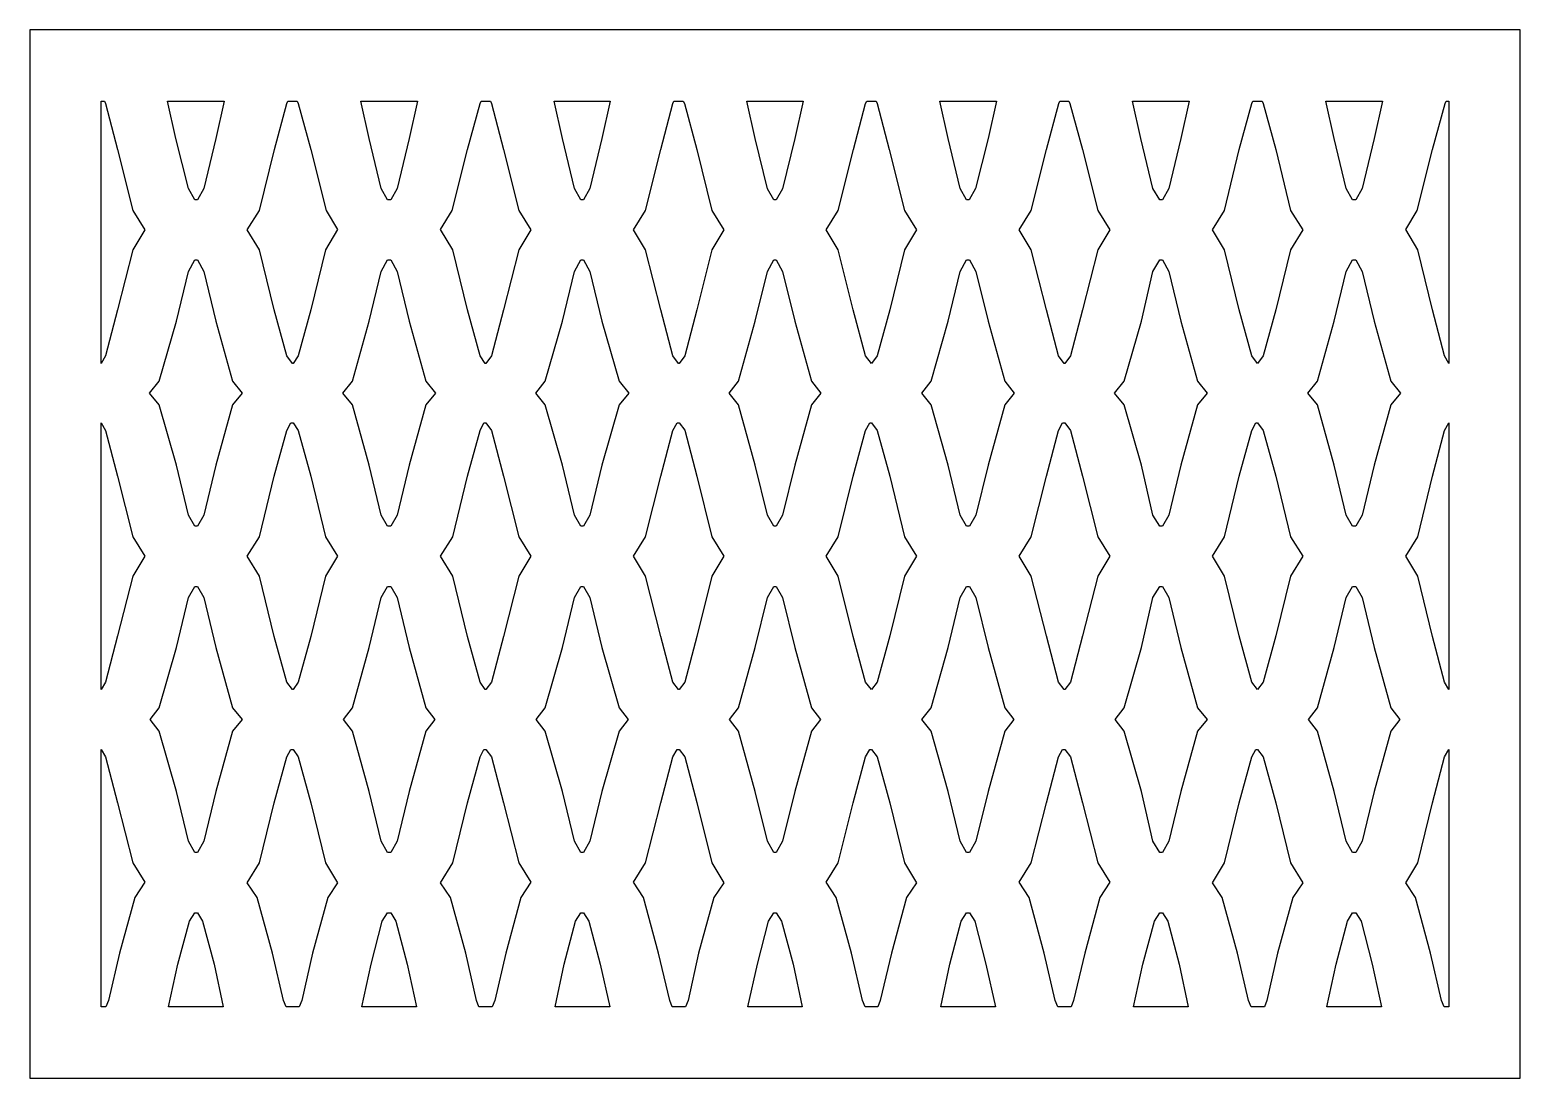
# Model space of a CAD drawing. Extents: x 17.4 to 42.4, y 15.2 to 32.8.
import ezdxf

# ---------------------------------------------------------------- set-up
doc = ezdxf.new("R2010")
doc.units = 0
doc.layers.add('Layer_1', color=7, linetype='CONTINUOUS')

msp = doc.modelspace()

# ---------------------------------------------------------------- linework, layer by layer
at = {"layer": 'Layer_1', "color": 7}
for points in [[(17.365486, 32.771735), (17.365486, 32.172013), (17.365486, 15.767846), (17.365486, 15.168124), (17.965208, 15.168124), (41.786528, 15.168124), (42.38625, 15.168124), (42.38625, 15.767846), (42.38625, 32.172013), (42.38625, 32.771735), (41.786528, 32.771735), (17.965208, 32.771735), (17.365486, 32.771735)], [(18.564931, 31.57229), (18.617847, 31.57229), (18.635486, 31.537013), (18.838333, 30.760901), (19.094097, 29.737846), (19.296944, 29.411526), (19.094097, 29.076388), (18.838333, 28.070971), (18.635486, 27.29486), (18.564931, 27.171388), (18.564931, 31.57229)], [(19.676181, 31.57229), (20.628681, 31.57229), (20.487569, 30.94611), (20.284722, 30.108263), (20.178889, 29.914235), (20.170069, 29.914235), (20.152431, 29.914235), (20.134792, 29.914235), (20.028958, 30.108263), (19.817292, 30.94611), (19.676181, 31.57229)], [(21.695833, 31.57229), (21.854583, 31.57229), (21.872222, 31.537013), (22.083889, 30.760901), (22.339653, 29.737846), (22.533681, 29.420346), (22.330833, 29.076388), (22.083889, 28.070971), (21.872222, 27.29486), (21.784028, 27.171388), (21.775208, 27.171388), (21.678194, 27.29486), (21.466528, 28.070971), (21.219583, 29.076388), (21.016736, 29.411526), (21.219583, 29.737846), (21.475347, 30.760901), (21.678194, 31.537013), (21.695833, 31.57229)], [(22.921736, 31.57229), (23.874236, 31.57229), (23.733125, 30.94611), (23.530278, 30.108263), (23.424444, 29.914235), (23.415625, 29.914235), (23.397986, 29.914235), (23.380347, 29.914235), (23.371528, 29.914235), (23.265694, 30.108263), (23.062847, 30.94611), (22.921736, 31.57229)], [(24.941389, 31.57229), (25.100139, 31.57229), (25.117778, 31.537013), (25.320625, 30.760901), (25.576389, 29.737846), (25.779236, 29.411526), (25.576389, 29.076388), (25.320625, 28.070971), (25.117778, 27.29486), (25.020764, 27.171388), (25.011944, 27.171388), (24.92375, 27.29486), (24.712083, 28.070971), (24.465139, 29.076388), (24.262292, 29.420346), (24.456319, 29.737846), (24.712083, 30.760901), (24.92375, 31.537013), (24.941389, 31.57229)], [(26.167292, 31.57229), (27.110972, 31.57229), (26.969861, 30.94611), (26.767014, 30.108263), (26.661181, 29.914235), (26.643542, 29.914235), (26.625903, 29.914235), (26.617083, 29.914235), (26.51125, 30.108263), (26.308403, 30.94611), (26.167292, 31.57229)], [(28.178125, 31.57229), (28.336875, 31.57229), (28.354514, 31.537013), (28.566181, 30.760901), (28.813125, 29.737846), (29.015972, 29.411526), (28.813125, 29.076388), (28.566181, 28.070971), (28.363333, 27.29486), (28.266319, 27.171388), (28.257486, 27.171388), (28.160472, 27.29486), (27.957625, 28.070971), (27.701861, 29.076388), (27.499014, 29.411526), (27.701861, 29.737846), (27.957625, 30.760901), (28.160472, 31.537013), (28.178125, 31.57229)], [(29.404028, 31.57229), (30.347708, 31.57229), (30.206597, 30.94611), (30.00375, 30.099443), (29.897917, 29.914235), (29.880278, 29.914235), (29.853834, 29.914235), (29.748, 30.099443), (29.545153, 30.94611), (29.404028, 31.57229)], [(31.414861, 31.57229), (31.573611, 31.57229), (31.59125, 31.537013), (31.794097, 30.760901), (32.049861, 29.737846), (32.252708, 29.411526), (32.049861, 29.076388), (31.802917, 28.070971), (31.59125, 27.29486), (31.494236, 27.171388), (31.397222, 27.29486), (31.185556, 28.070971), (30.938611, 29.076388), (30.735764, 29.411526), (30.938611, 29.737846), (31.194375, 30.760901), (31.397222, 31.537013), (31.414861, 31.57229)], [(32.640764, 31.57229), (33.593264, 31.57229), (33.452153, 30.94611), (33.240486, 30.108263), (33.134653, 29.914235), (33.117014, 29.914235), (33.099375, 29.914235), (33.090541, 29.914235), (32.984708, 30.108263), (32.781861, 30.94611), (32.640764, 31.57229)], [(34.660417, 31.57229), (34.810347, 31.57229), (34.827986, 31.537013), (35.039653, 30.760901), (35.295417, 29.737846), (35.498264, 29.411526), (35.295417, 29.076388), (35.039653, 28.070971), (34.836806, 27.29486), (34.739792, 27.171388), (34.730958, 27.171388), (34.633944, 27.29486), (34.431097, 28.070971), (34.175333, 29.076388), (33.972486, 29.411526), (34.175333, 29.737846), (34.431097, 30.760901), (34.642764, 31.537013), (34.660417, 31.57229)], [(35.8775, 31.57229), (36.83, 31.57229), (36.688889, 30.94611), (36.486042, 30.108263), (36.380208, 29.914235), (36.371375, 29.914235), (36.353736, 29.914235), (36.336097, 29.914235), (36.221444, 30.108263), (36.018611, 30.94611), (35.8775, 31.57229)], [(37.897153, 31.57229), (38.055903, 31.57229), (38.073542, 31.537013), (38.285208, 30.760901), (38.532153, 29.737846), (38.735, 29.411526), (38.532153, 29.076388), (38.285208, 28.070971), (38.073542, 27.29486), (37.976528, 27.171388), (37.879514, 27.29486), (37.667847, 28.070971), (37.420903, 29.076388), (37.218056, 29.411526), (37.420903, 29.737846), (37.667847, 30.760901), (37.879514, 31.537013), (37.897153, 31.57229)], [(39.123056, 31.57229), (40.075556, 31.57229), (39.934444, 30.94611), (39.731597, 30.108263), (39.625764, 29.914235), (39.61693, 29.914235), (39.599291, 29.914235), (39.581653, 29.914235), (39.572819, 29.914235), (39.466986, 30.108263), (39.264167, 30.94611), (39.123056, 31.57229)], [(41.142708, 31.57229), (41.186806, 31.57229), (41.186806, 27.171388), (41.11625, 27.29486), (40.913403, 28.070971), (40.666458, 29.076388), (40.463611, 29.420346), (40.657639, 29.737846), (40.913403, 30.760901), (41.125069, 31.537013), (41.142708, 31.57229)], [(20.134792, 28.908818), (20.152431, 28.908818), (20.170069, 28.908818), (20.178889, 28.908818), (20.284722, 28.71479), (20.487569, 27.876943), (20.769792, 26.871526), (20.928542, 26.668679), (20.769792, 26.474651), (20.487569, 25.460415), (20.284722, 24.622568), (20.178889, 24.43736), (20.152431, 24.43736), (20.134792, 24.43736), (20.028958, 24.622568), (19.826111, 25.460415), (19.535069, 26.474651), (19.376319, 26.668679), (19.535069, 26.871526), (19.826111, 27.876943), (20.028958, 28.71479), (20.134792, 28.908818)], [(23.371528, 28.908818), (23.380347, 28.908818), (23.397986, 28.908818), (23.415625, 28.908818), (23.424444, 28.908818), (23.530278, 28.71479), (23.733125, 27.876943), (24.015347, 26.871526), (24.174097, 26.668679), (24.015347, 26.474651), (23.733125, 25.460415), (23.530278, 24.622568), (23.424444, 24.43736), (23.397986, 24.43736), (23.371528, 24.43736), (23.265694, 24.622568), (23.062847, 25.460415), (22.780625, 26.474651), (22.621875, 26.668679), (22.780625, 26.871526), (23.062847, 27.876943), (23.265694, 28.71479), (23.371528, 28.908818)], [(26.617083, 28.908818), (26.625903, 28.908818), (26.643542, 28.908818), (26.661181, 28.908818), (26.767014, 28.71479), (26.969861, 27.876943), (27.260903, 26.871526), (27.419653, 26.668679), (27.260903, 26.474651), (26.969861, 25.460415), (26.767014, 24.622568), (26.661181, 24.43736), (26.643542, 24.43736), (26.617083, 24.43736), (26.51125, 24.622568), (26.308403, 25.460415), (26.017361, 26.474651), (25.858611, 26.668679), (26.017361, 26.871526), (26.308403, 27.876943), (26.51125, 28.71479), (26.617083, 28.908818)], [(29.853819, 28.908818), (29.862653, 28.908818), (29.880292, 28.908818), (29.897931, 28.908818), (30.003764, 28.71479), (30.206611, 27.876943), (30.488834, 26.871526), (30.647584, 26.668679), (30.488834, 26.474651), (30.206611, 25.460415), (30.003764, 24.622568), (29.897931, 24.43736), (29.880292, 24.43736), (29.853848, 24.43736), (29.748014, 24.622568), (29.545167, 25.460415), (29.262945, 26.474651), (29.104195, 26.668679), (29.262945, 26.871526), (29.545167, 27.876943), (29.748014, 28.71479), (29.853819, 28.908818)], [(33.090556, 28.908818), (33.099389, 28.908818), (33.117028, 28.908818), (33.134667, 28.908818), (33.1435, 28.908818), (33.249334, 28.71479), (33.452181, 27.876943), (33.734403, 26.871526), (33.893153, 26.668679), (33.734403, 26.474651), (33.452181, 25.460415), (33.249334, 24.622568), (33.1435, 24.43736), (33.134667, 24.43736), (33.117028, 24.43736), (33.090584, 24.43736), (32.98475, 24.622568), (32.781903, 25.460415), (32.499681, 26.474651), (32.340931, 26.668679), (32.499681, 26.871526), (32.781903, 27.876943), (32.98475, 28.71479), (33.090556, 28.908818)], [(36.336111, 28.908818), (36.35375, 28.908818), (36.371389, 28.908818), (36.380222, 28.908818), (36.486056, 28.71479), (36.688903, 27.876943), (36.971125, 26.871526), (37.129875, 26.668679), (36.971125, 26.474651), (36.688903, 25.460415), (36.486056, 24.622568), (36.380222, 24.43736), (36.353778, 24.43736), (36.336139, 24.43736), (36.221487, 24.622568), (36.027459, 25.460415), (35.736417, 26.474651), (35.577667, 26.668679), (35.736417, 26.871526), (36.027459, 27.876943), (36.221487, 28.71479), (36.336111, 28.908818)], [(39.572847, 28.908818), (39.581681, 28.908818), (39.59932, 28.908818), (39.616959, 28.908818), (39.625792, 28.908818), (39.731625, 28.71479), (39.934473, 27.876943), (40.216695, 26.871526), (40.375445, 26.668679), (40.216695, 26.474651), (39.934473, 25.460415), (39.731625, 24.622568), (39.625792, 24.43736), (39.599348, 24.43736), (39.572904, 24.43736), (39.46707, 24.622568), (39.264223, 25.460415), (38.982001, 26.474651), (38.823251, 26.668679), (38.982001, 26.871526), (39.264223, 27.876943), (39.46707, 28.71479), (39.572847, 28.908818)], [(18.564931, 26.17479), (18.635486, 26.042499), (18.838333, 25.275207), (19.094097, 24.260971), (19.296944, 23.934651), (19.094097, 23.599513), (18.838333, 22.594096), (18.635486, 21.817985), (18.564931, 21.694513), (18.564931, 26.17479)], [(21.74875, 26.17479), (21.775208, 26.17479), (21.784028, 26.17479), (21.872222, 26.042499), (22.083889, 25.275207), (22.330833, 24.260971), (22.533681, 23.934651), (22.330833, 23.599513), (22.083889, 22.585276), (21.872222, 21.817985), (21.784028, 21.694513), (21.775208, 21.694513), (21.678194, 21.817985), (21.466528, 22.585276), (21.219583, 23.599513), (21.016736, 23.934651), (21.219583, 24.260971), (21.466528, 25.275207), (21.678194, 26.042499), (21.74875, 26.17479)], [(24.985486, 26.17479), (25.011944, 26.17479), (25.020764, 26.17479), (25.117778, 26.042499), (25.320625, 25.275207), (25.576389, 24.260971), (25.779236, 23.934651), (25.576389, 23.599513), (25.320625, 22.585276), (25.117778, 21.817985), (25.020764, 21.694513), (25.011944, 21.694513), (24.92375, 21.817985), (24.712083, 22.585276), (24.465139, 23.599513), (24.262292, 23.934651), (24.465139, 24.260971), (24.712083, 25.275207), (24.92375, 26.042499), (24.985486, 26.17479)], [(28.231042, 26.17479), (28.257486, 26.17479), (28.266319, 26.17479), (28.363333, 26.051318), (28.566181, 25.275207), (28.813125, 24.260971), (29.015972, 23.934651), (28.813125, 23.599513), (28.566181, 22.585276), (28.363333, 21.817985), (28.266319, 21.694513), (28.257486, 21.694513), (28.160472, 21.817985), (27.957625, 22.585276), (27.701861, 23.599513), (27.499014, 23.934651), (27.701861, 24.260971), (27.957625, 25.275207), (28.160472, 26.042499), (28.231042, 26.17479)], [(31.467778, 26.17479), (31.494222, 26.17479), (31.591236, 26.042499), (31.802903, 25.275207), (32.049847, 24.260971), (32.252694, 23.934651), (32.049847, 23.599513), (31.802903, 22.594096), (31.591236, 21.817985), (31.494222, 21.694513), (31.397208, 21.817985), (31.185541, 22.585276), (30.938597, 23.599513), (30.73575, 23.934651), (30.938597, 24.260971), (31.185541, 25.275207), (31.397208, 26.042499), (31.467778, 26.17479)], [(34.704514, 26.17479), (34.730958, 26.17479), (34.739792, 26.17479), (34.836806, 26.042499), (35.039653, 25.275207), (35.295417, 24.260971), (35.498264, 23.934651), (35.295417, 23.599513), (35.039653, 22.594096), (34.836806, 21.817985), (34.739792, 21.694513), (34.730958, 21.694513), (34.633944, 21.817985), (34.431097, 22.594096), (34.175333, 23.599513), (33.972486, 23.934651), (34.175333, 24.260971), (34.431097, 25.275207), (34.633944, 26.042499), (34.704514, 26.17479)], [(37.950069, 26.17479), (37.976514, 26.17479), (38.073528, 26.042499), (38.285194, 25.275207), (38.532139, 24.260971), (38.734986, 23.934651), (38.532139, 23.599513), (38.285194, 22.594096), (38.073528, 21.817985), (37.976514, 21.694513), (37.8795, 21.817985), (37.667833, 22.594096), (37.420889, 23.599513), (37.218041, 23.934651), (37.420889, 24.260971), (37.667833, 25.275207), (37.8795, 26.042499), (37.950069, 26.17479)], [(41.186806, 26.17479), (41.186806, 21.694513), (41.11625, 21.817985), (40.913403, 22.585276), (40.666458, 23.599513), (40.463611, 23.934651), (40.666458, 24.260971), (40.913403, 25.275207), (41.11625, 26.042499), (41.186806, 26.17479)], [(20.134792, 23.423124), (20.152431, 23.423124), (20.170069, 23.423124), (20.178889, 23.423124), (20.284722, 23.237915), (20.487569, 22.400068), (20.769792, 21.385832), (20.928542, 21.191804), (20.769792, 20.997776), (20.487569, 19.98354), (20.284722, 19.145693), (20.178889, 18.960485), (20.152431, 18.960485), (20.134792, 18.960485), (20.028958, 19.145693), (19.826111, 19.98354), (19.535069, 20.997776), (19.385139, 21.191804), (19.535069, 21.385832), (19.826111, 22.400068), (20.028958, 23.237915), (20.134792, 23.423124)], [(23.371528, 23.423124), (23.397986, 23.423124), (23.415625, 23.423124), (23.424444, 23.423124), (23.530278, 23.237915), (23.733125, 22.400068), (24.015347, 21.385832), (24.165278, 21.191804), (24.015347, 20.997776), (23.733125, 19.98354), (23.530278, 19.145693), (23.424444, 18.960485), (23.397986, 18.960485), (23.371528, 18.960485), (23.265694, 19.145693), (23.062847, 19.98354), (22.780625, 20.997776), (22.630694, 21.191804), (22.780625, 21.385832), (23.062847, 22.400068), (23.265694, 23.237915), (23.371528, 23.423124)], [(26.617083, 23.423124), (26.643542, 23.423124), (26.652361, 23.423124), (26.661181, 23.423124), (26.767014, 23.237915), (26.969861, 22.400068), (27.260903, 21.385832), (27.410833, 21.191804), (27.260903, 20.997776), (26.969861, 19.98354), (26.767014, 19.145693), (26.661181, 18.960485), (26.643542, 18.960485), (26.617083, 18.960485), (26.51125, 19.145693), (26.308403, 19.98354), (26.017361, 20.997776), (25.867431, 21.191804), (26.017361, 21.385832), (26.308403, 22.400068), (26.51125, 23.237915), (26.617083, 23.423124)], [(29.853819, 23.423124), (29.880264, 23.423124), (29.889097, 23.423124), (29.897931, 23.423124), (30.003764, 23.237915), (30.206611, 22.400068), (30.488834, 21.385832), (30.638764, 21.191804), (30.488834, 20.997776), (30.206611, 19.98354), (30.003764, 19.145693), (29.897931, 18.960485), (29.880292, 18.960485), (29.853848, 18.960485), (29.748014, 19.145693), (29.545167, 19.98354), (29.262945, 20.997776), (29.113014, 21.191804), (29.262945, 21.385832), (29.545167, 22.400068), (29.748014, 23.237915), (29.853819, 23.423124)], [(33.090556, 23.423124), (33.117, 23.423124), (33.134639, 23.423124), (33.143472, 23.423124), (33.249306, 23.237915), (33.452153, 22.400068), (33.734375, 21.385832), (33.884306, 21.191804), (33.734375, 20.997776), (33.452153, 19.98354), (33.249306, 19.145693), (33.143472, 18.960485), (33.117028, 18.960485), (33.090584, 18.960485), (32.98475, 19.145693), (32.781903, 19.98354), (32.499681, 20.997776), (32.340931, 21.191804), (32.499681, 21.385832), (32.781903, 22.400068), (32.98475, 23.237915), (33.090556, 23.423124)], [(36.336111, 23.423124), (36.35375, 23.423124), (36.371389, 23.423124), (36.380222, 23.423124), (36.486056, 23.237915), (36.688903, 22.400068), (36.971125, 21.385832), (37.129875, 21.191804), (36.971111, 20.997776), (36.688889, 19.98354), (36.486042, 19.145693), (36.380208, 18.960485), (36.353764, 18.960485), (36.336125, 18.960485), (36.221472, 19.145693), (36.027445, 19.98354), (35.736389, 20.997776), (35.586458, 21.191804), (35.736389, 21.385832), (36.027431, 22.400068), (36.221458, 23.237915), (36.336111, 23.423124)], [(39.572847, 23.423124), (39.599291, 23.423124), (39.61693, 23.423124), (39.625764, 23.423124), (39.731597, 23.237915), (39.934444, 22.400068), (40.216667, 21.385832), (40.366597, 21.191804), (40.216667, 20.997776), (39.934444, 19.98354), (39.731597, 19.145693), (39.625764, 18.960485), (39.59932, 18.960485), (39.572875, 18.960485), (39.467042, 19.145693), (39.264195, 19.98354), (38.981973, 20.997776), (38.832042, 21.191804), (38.981973, 21.385832), (39.264195, 22.400068), (39.467042, 23.237915), (39.572847, 23.423124)], [(18.564931, 20.689096), (18.635486, 20.565624), (18.838333, 19.789513), (19.094097, 18.784096), (19.296944, 18.457776), (19.129375, 18.202013), (18.873611, 17.267151), (18.688403, 16.473401), (18.644306, 16.367568), (18.564931, 16.367568), (18.564931, 20.689096)], [(21.74875, 20.689096), (21.775208, 20.689096), (21.784028, 20.689096), (21.872222, 20.565624), (22.083889, 19.789513), (22.330833, 18.784096), (22.533681, 18.448957), (22.366111, 18.202013), (22.110347, 17.267151), (21.933958, 16.473401), (21.889861, 16.367568), (21.669375, 16.367568), (21.625278, 16.473401), (21.440069, 17.267151), (21.184306, 18.202013), (21.016736, 18.448957), (21.219583, 18.784096), (21.466528, 19.789513), (21.678194, 20.565624), (21.74875, 20.689096)], [(24.985486, 20.689096), (25.011944, 20.689096), (25.020764, 20.689096), (25.117778, 20.565624), (25.320625, 19.789513), (25.576389, 18.784096), (25.779236, 18.457776), (25.611667, 18.202013), (25.355903, 17.267151), (25.170694, 16.473401), (25.126597, 16.367568), (24.906111, 16.367568), (24.862014, 16.473401), (24.685625, 17.267151), (24.429861, 18.202013), (24.262292, 18.448957), (24.465139, 18.784096), (24.712083, 19.789513), (24.92375, 20.565624), (24.985486, 20.689096)], [(28.231042, 20.689096), (28.257486, 20.689096), (28.266319, 20.689096), (28.363333, 20.565624), (28.566181, 19.798332), (28.813125, 18.784096), (29.015972, 18.448957), (28.848403, 18.202013), (28.592639, 17.267151), (28.41625, 16.473401), (28.372153, 16.367568), (28.151667, 16.367568), (28.107569, 16.473401), (27.922361, 17.267151), (27.666597, 18.202013), (27.499028, 18.457776), (27.701875, 18.784096), (27.957639, 19.789513), (28.160486, 20.565624), (28.231042, 20.689096)], [(31.467778, 20.689096), (31.494222, 20.689096), (31.591236, 20.565624), (31.802903, 19.789513), (32.049847, 18.784096), (32.252694, 18.448957), (32.085125, 18.202013), (31.829361, 17.267151), (31.644153, 16.473401), (31.600055, 16.367568), (31.388389, 16.367568), (31.344291, 16.473401), (31.159083, 17.267151), (30.903333, 18.202013), (30.735764, 18.457776), (30.938611, 18.784096), (31.185556, 19.789513), (31.397222, 20.565624), (31.467778, 20.689096)], [(34.704514, 20.689096), (34.730958, 20.689096), (34.739792, 20.689096), (34.836806, 20.565624), (35.039653, 19.789513), (35.295417, 18.784096), (35.498264, 18.457776), (35.330694, 18.202013), (35.074931, 17.267151), (34.889722, 16.473401), (34.845625, 16.367568), (34.625139, 16.367568), (34.581042, 16.473401), (34.395833, 17.267151), (34.140069, 18.202013), (33.9725, 18.457776), (34.175347, 18.784096), (34.431111, 19.789513), (34.633958, 20.565624), (34.704514, 20.689096)], [(37.950069, 20.689096), (37.976514, 20.689096), (38.073528, 20.565624), (38.285194, 19.789513), (38.532139, 18.784096), (38.734986, 18.448957), (38.567416, 18.202013), (38.311653, 17.267151), (38.135264, 16.473401), (38.091166, 16.367568), (37.87068, 16.367568), (37.826583, 16.473401), (37.641375, 17.267151), (37.385611, 18.202013), (37.218041, 18.448957), (37.420889, 18.784096), (37.667833, 19.789513), (37.8795, 20.565624), (37.950069, 20.689096)], [(41.186806, 20.689096), (41.186806, 16.367568), (41.107431, 16.367568), (41.063333, 16.473401), (40.878125, 17.267151), (40.631181, 18.202013), (40.463611, 18.448957), (40.666458, 18.784096), (40.913403, 19.789513), (41.11625, 20.565624), (41.186806, 20.689096)], [(20.134792, 17.946249), (20.152431, 17.946249), (20.178889, 17.946249), (20.267083, 17.805138), (20.461111, 17.081943), (20.611042, 16.367568), (19.693819, 16.367568), (19.852569, 17.081943), (20.046597, 17.805138), (20.134792, 17.946249)], [(23.371528, 17.946249), (23.397986, 17.946249), (23.424444, 17.946249), (23.512639, 17.805138), (23.697847, 17.081943), (23.856597, 16.367568), (22.939375, 16.367568), (23.098125, 17.081943), (23.283333, 17.805138), (23.371528, 17.946249)], [(26.617083, 17.946249), (26.643542, 17.946249), (26.661181, 17.946249), (26.749375, 17.805138), (26.943403, 17.081943), (27.102153, 16.367568), (26.184931, 16.367568), (26.334861, 17.081943), (26.528889, 17.805138), (26.617083, 17.946249)], [(29.853819, 17.946249), (29.880264, 17.946249), (29.897903, 17.946249), (29.986097, 17.805138), (30.180125, 17.081943), (30.330055, 16.367568), (29.421653, 16.367568), (29.580403, 17.081943), (29.765611, 17.805138), (29.853819, 17.946249)], [(33.090556, 17.946249), (33.117, 17.946249), (33.143444, 17.946249), (33.231638, 17.805138), (33.416847, 17.081943), (33.575597, 16.367568), (32.658375, 16.367568), (32.808305, 17.081943), (33.002333, 17.805138), (33.090556, 17.946249)], [(36.336111, 17.946249), (36.35375, 17.946249), (36.380194, 17.946249), (36.468389, 17.805138), (36.662416, 17.081943), (36.812347, 16.367568), (35.895125, 16.367568), (36.053875, 17.081943), (36.247903, 17.805138), (36.336111, 17.946249)], [(39.572847, 17.946249), (39.599291, 17.946249), (39.625736, 17.946249), (39.71393, 17.805138), (39.899138, 17.081943), (40.057888, 16.367568), (39.140666, 16.367568), (39.299416, 17.081943), (39.484625, 17.805138), (39.572847, 17.946249)]]:
    msp.add_lwpolyline(points, close=True, dxfattribs=at)

doc.saveas('drawing.dxf')
